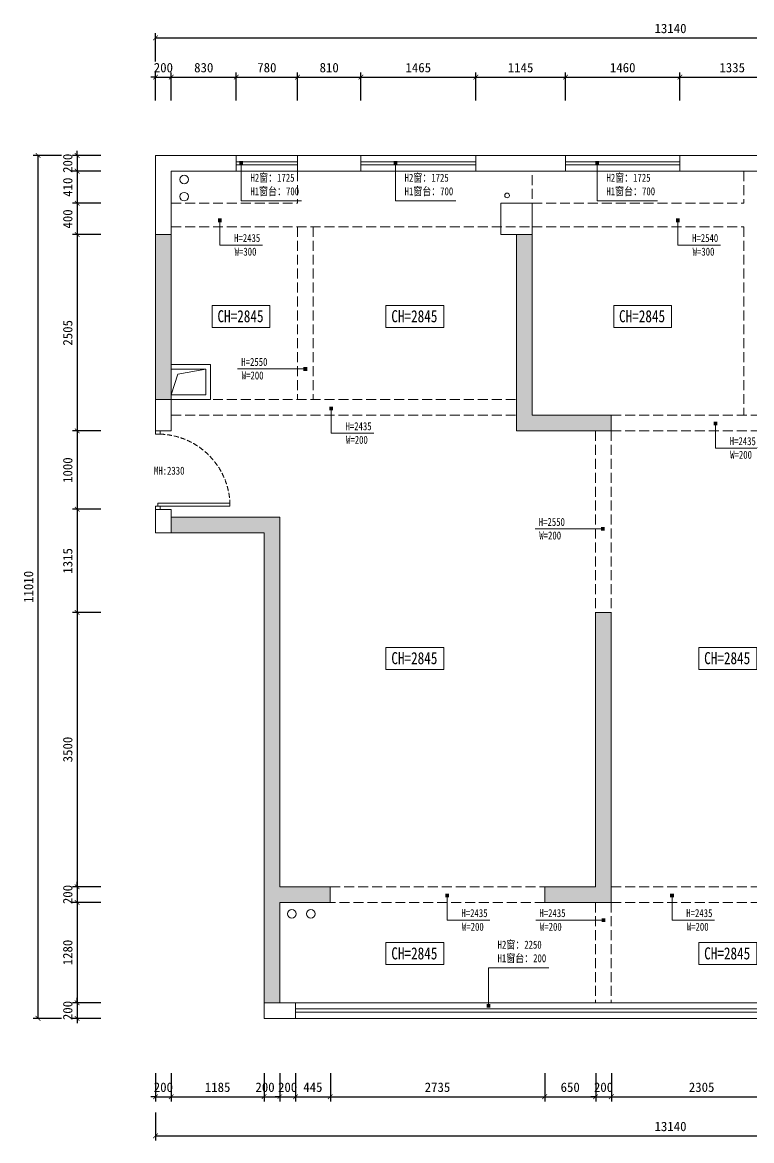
# Model space of a CAD drawing. Header units: millimetres. Extents: x -62697 to -46298, y 108369 to 122637.
# Drawn here: x -62697 to -53393, y 108369 to 122637 of the extents above; entities that cross this region are included whole.
import ezdxf

# ---------------------------------------------------------------- set-up
doc = ezdxf.new("R2010")
doc.units = ezdxf.units.MM
doc.linetypes.add('DASH', pattern=[8.89, 6.35, -2.54])
doc.linetypes.add('DASHED', pattern=[19.05, 12.7, -6.35])
doc.layers.get('Defpoints').update_dxf_attribs({"color": 250, "lineweight": 0})
for name, color, linetype, lineweight in [('BS-常规填充', 250, 'Continuous', 0), ('BS-柱', 5, 'Continuous', 0), ('BS-梁', 4, 'DASHED', 0), ('BS-窗', 3, 'Continuous', 0), ('DS-备用', 7, 'Continuous', 0), ('FF-门', 60, 'Continuous', 0), ('SH-文字', 50, 'Continuous', 0)]:
    doc.layers.add(name, color=color, linetype=linetype, lineweight=lineweight)
doc.layers.add('SH-尺寸', color=44, linetype='Continuous')
doc.styles.add('dop-S', font='SimSun.ttf')
doc.styles.add('仿宋', font='SimSun.ttf', dxfattribs={"width": 0.8})
doc.styles.add('宋体', font='SimSun.ttf', dxfattribs={"width": 0.8})
doc.dimstyles.new('60', dxfattribs={"dimscale": 60, "dimtxt": 2.5, "dimasz": 2, "dimexe": 1.25, "dimexo": 0.625, "dimtad": 1, "dimdec": 0, "dimdsep": 46, "dimtxsty": '宋体', "dimblk": 'ARCHTICK', "dimcen": 2.5, "dimclrd": 4, "dimclre": 4, "dimclrt": 2, "dimadec": 0, "dimazin": 0, "dimtfac": 1, "dimtdec": 0, "dimtix": 1, "dimtmove": 1, "dimatfit": 3, "dimfxl": 1, "dimarcsym": 0})
doc.dimstyles.new('dop.1：60', dxfattribs={"dimscale": 60, "dimtxt": 2, "dimasz": 1, "dimexe": 1, "dimexo": 1, "dimgap": 1, "dimtad": 1, "dimdec": 0, "dimrnd": 5, "dimdsep": 46, "dimtxsty": 'dop-S', "dimblk": 'ARCHTICK', "dimblk1": 'ARCHTICK', "dimblk2": 'ARCHTICK', "dimcen": 1, "dimclrd": 44, "dimclre": 44, "dimclrt": 50, "dimadec": 0, "dimazin": 0, "dimtfac": 1, "dimtdec": 0, "dimtix": 1, "dimtmove": 2, "dimatfit": 3, "dimldrblk": 'DOT', "dimfxl": 5, "dimfxlon": 1, "dimarcsym": 0})

# ---------------------------------------------------------------- blocks, each defined once
blk = doc.blocks.new('_ArchTick')
at = {"color": 44, "linetype": 'ByBlock', "const_width": 0.15}
blk.add_lwpolyline([(-0.5, -0.5), (0.5, 0.5)], dxfattribs=at)
blk = doc.blocks.new('*D5')
at = {"layer": 'Defpoints', "color": 0, "transparency": 16777216}
for p in [(-60798, 121939), (-60998, 121579), (-60798, 121579)]:
    blk.add_point(p, dxfattribs=at)
at = {"layer": 'SH-尺寸', "color": 44, "lineweight": -2, "transparency": 16777216}
for p, q in [((-60998, 121639), (-60998, 121999)), ((-60798, 121639), (-60798, 121999)), ((-60998, 121939), (-61058, 121939)), ((-60998, 121939), (-60798, 121939)), ((-60798, 121939), (-60738, 121939))]:
    blk.add_line(p, q, dxfattribs=at)
at = {"layer": 'SH-尺寸', "color": 44, "lineweight": -2, "transparency": 16777216, "xscale": 60, "yscale": 60, "zscale": 60}
blk.add_blockref('_ArchTick', (-60998, 121939), dxfattribs=at)
at = {"layer": 'SH-尺寸', "color": 44, "lineweight": -2, "transparency": 16777216, "xscale": 60, "yscale": 60, "zscale": 60, "rotation": 180}
blk.add_blockref('_ArchTick', (-60798, 121939), dxfattribs=at)
at = {"layer": 'SH-尺寸', "color": 50, "transparency": 16777216, "insert": (-60898, 122059), "char_height": 120, "attachment_point": 5, "style": 'dop-S'}
blk.add_mtext('200', dxfattribs=at)
blk = doc.blocks.new('_Dot')
at = {"color": 2, "linetype": 'ByBlock', "lineweight": -2}
blk.add_line((-0.5, 0), (-1, 0), dxfattribs=at)
at = {"color": 2, "linetype": 'ByBlock', "const_width": 0.5}
blk.add_lwpolyline([(-0.25, 0, 1), (0.25, 0, 1)], format="xyb", close=True, dxfattribs=at)
blk = doc.blocks.new('*D6')
at = {"layer": 'Defpoints', "color": 0, "transparency": 16777216}
for p in [(-59968, 121939), (-60798, 121579), (-59968, 121579)]:
    blk.add_point(p, dxfattribs=at)
at = {"layer": 'SH-尺寸', "color": 44, "lineweight": -2, "transparency": 16777216}
for p, q in [((-60798, 121639), (-60798, 121999)), ((-59968, 121639), (-59968, 121999)), ((-60798, 121939), (-59968, 121939))]:
    blk.add_line(p, q, dxfattribs=at)
at = {"layer": 'SH-尺寸', "color": 44, "lineweight": -2, "transparency": 16777216, "xscale": 60, "yscale": 60, "zscale": 60, "rotation": 180}
blk.add_blockref('_ArchTick', (-60798, 121939), dxfattribs=at)
at = {"layer": 'SH-尺寸', "color": 44, "lineweight": -2, "transparency": 16777216, "xscale": 60, "yscale": 60, "zscale": 60}
blk.add_blockref('_ArchTick', (-59968, 121939), dxfattribs=at)
at = {"layer": 'SH-尺寸', "color": 50, "transparency": 16777216, "insert": (-60383, 122059), "char_height": 120, "attachment_point": 5, "style": 'dop-S'}
blk.add_mtext('830', dxfattribs=at)
blk = doc.blocks.new('*D7')
at = {"layer": 'Defpoints', "color": 0, "transparency": 16777216}
for p in [(-59188, 121939), (-59968, 121579), (-59188, 121579)]:
    blk.add_point(p, dxfattribs=at)
at = {"layer": 'SH-尺寸', "color": 44, "lineweight": -2, "transparency": 16777216}
for p, q in [((-59968, 121639), (-59968, 121999)), ((-59188, 121639), (-59188, 121999)), ((-59968, 121939), (-59188, 121939))]:
    blk.add_line(p, q, dxfattribs=at)
at = {"layer": 'SH-尺寸', "color": 44, "lineweight": -2, "transparency": 16777216, "xscale": 60, "yscale": 60, "zscale": 60, "rotation": 180}
blk.add_blockref('_ArchTick', (-59968, 121939), dxfattribs=at)
at = {"layer": 'SH-尺寸', "color": 44, "lineweight": -2, "transparency": 16777216, "xscale": 60, "yscale": 60, "zscale": 60}
blk.add_blockref('_ArchTick', (-59188, 121939), dxfattribs=at)
at = {"layer": 'SH-尺寸', "color": 50, "transparency": 16777216, "insert": (-59578, 122059), "char_height": 120, "attachment_point": 5, "style": 'dop-S'}
blk.add_mtext('780', dxfattribs=at)
blk = doc.blocks.new('*D8')
at = {"layer": 'Defpoints', "color": 0, "transparency": 16777216}
for p in [(-58378, 121939), (-59188, 121579), (-58378, 121579)]:
    blk.add_point(p, dxfattribs=at)
at = {"layer": 'SH-尺寸', "color": 44, "lineweight": -2, "transparency": 16777216}
for p, q in [((-59188, 121639), (-59188, 121999)), ((-58378, 121639), (-58378, 121999)), ((-59188, 121939), (-58378, 121939))]:
    blk.add_line(p, q, dxfattribs=at)
at = {"layer": 'SH-尺寸', "color": 44, "lineweight": -2, "transparency": 16777216, "xscale": 60, "yscale": 60, "zscale": 60, "rotation": 180}
blk.add_blockref('_ArchTick', (-59188, 121939), dxfattribs=at)
at = {"layer": 'SH-尺寸', "color": 44, "lineweight": -2, "transparency": 16777216, "xscale": 60, "yscale": 60, "zscale": 60}
blk.add_blockref('_ArchTick', (-58378, 121939), dxfattribs=at)
at = {"layer": 'SH-尺寸', "color": 50, "transparency": 16777216, "insert": (-58783, 122059), "char_height": 120, "attachment_point": 5, "style": 'dop-S'}
blk.add_mtext('810', dxfattribs=at)
blk = doc.blocks.new('*D9')
at = {"layer": 'Defpoints', "color": 0, "transparency": 16777216}
for p in [(-56913, 121939), (-58378, 121579), (-56913, 121579)]:
    blk.add_point(p, dxfattribs=at)
at = {"layer": 'SH-尺寸', "color": 44, "lineweight": -2, "transparency": 16777216}
for p, q in [((-58378, 121639), (-58378, 121999)), ((-56913, 121639), (-56913, 121999)), ((-58378, 121939), (-56913, 121939))]:
    blk.add_line(p, q, dxfattribs=at)
at = {"layer": 'SH-尺寸', "color": 44, "lineweight": -2, "transparency": 16777216, "xscale": 60, "yscale": 60, "zscale": 60, "rotation": 180}
blk.add_blockref('_ArchTick', (-58378, 121939), dxfattribs=at)
at = {"layer": 'SH-尺寸', "color": 44, "lineweight": -2, "transparency": 16777216, "xscale": 60, "yscale": 60, "zscale": 60}
blk.add_blockref('_ArchTick', (-56913, 121939), dxfattribs=at)
at = {"layer": 'SH-尺寸', "color": 50, "transparency": 16777216, "insert": (-57646, 122059), "char_height": 120, "attachment_point": 5, "style": 'dop-S'}
blk.add_mtext('1465', dxfattribs=at)
blk = doc.blocks.new('*D10')
at = {"layer": 'Defpoints', "color": 0, "transparency": 16777216}
for p in [(-55768, 121939), (-56913, 121579), (-55768, 121579)]:
    blk.add_point(p, dxfattribs=at)
at = {"layer": 'SH-尺寸', "color": 44, "lineweight": -2, "transparency": 16777216}
for p, q in [((-56913, 121639), (-56913, 121999)), ((-55768, 121639), (-55768, 121999)), ((-56913, 121939), (-55768, 121939))]:
    blk.add_line(p, q, dxfattribs=at)
at = {"layer": 'SH-尺寸', "color": 44, "lineweight": -2, "transparency": 16777216, "xscale": 60, "yscale": 60, "zscale": 60, "rotation": 180}
blk.add_blockref('_ArchTick', (-56913, 121939), dxfattribs=at)
at = {"layer": 'SH-尺寸', "color": 44, "lineweight": -2, "transparency": 16777216, "xscale": 60, "yscale": 60, "zscale": 60}
blk.add_blockref('_ArchTick', (-55768, 121939), dxfattribs=at)
at = {"layer": 'SH-尺寸', "color": 50, "transparency": 16777216, "insert": (-56341, 122059), "char_height": 120, "attachment_point": 5, "style": 'dop-S'}
blk.add_mtext('1145', dxfattribs=at)
blk = doc.blocks.new('*D11')
at = {"layer": 'Defpoints', "color": 0, "transparency": 16777216}
for p in [(-54308, 121939), (-55768, 121579), (-54308, 121579)]:
    blk.add_point(p, dxfattribs=at)
at = {"layer": 'SH-尺寸', "color": 44, "lineweight": -2, "transparency": 16777216}
for p, q in [((-55768, 121639), (-55768, 121999)), ((-54308, 121639), (-54308, 121999)), ((-55768, 121939), (-54308, 121939))]:
    blk.add_line(p, q, dxfattribs=at)
at = {"layer": 'SH-尺寸', "color": 44, "lineweight": -2, "transparency": 16777216, "xscale": 60, "yscale": 60, "zscale": 60, "rotation": 180}
blk.add_blockref('_ArchTick', (-55768, 121939), dxfattribs=at)
at = {"layer": 'SH-尺寸', "color": 44, "lineweight": -2, "transparency": 16777216, "xscale": 60, "yscale": 60, "zscale": 60}
blk.add_blockref('_ArchTick', (-54308, 121939), dxfattribs=at)
at = {"layer": 'SH-尺寸', "color": 50, "transparency": 16777216, "insert": (-55038, 122059), "char_height": 120, "attachment_point": 5, "style": 'dop-S'}
blk.add_mtext('1460', dxfattribs=at)
blk = doc.blocks.new('*D12')
at = {"layer": 'Defpoints', "color": 0, "transparency": 16777216}
for p in [(-52973, 121939), (-54308, 121579), (-52973, 121579)]:
    blk.add_point(p, dxfattribs=at)
at = {"layer": 'SH-尺寸', "color": 44, "lineweight": -2, "transparency": 16777216}
for p, q in [((-54308, 121639), (-54308, 121999)), ((-52973, 121639), (-52973, 121999)), ((-54308, 121939), (-52973, 121939))]:
    blk.add_line(p, q, dxfattribs=at)
at = {"layer": 'SH-尺寸', "color": 44, "lineweight": -2, "transparency": 16777216, "xscale": 60, "yscale": 60, "zscale": 60, "rotation": 180}
blk.add_blockref('_ArchTick', (-54308, 121939), dxfattribs=at)
at = {"layer": 'SH-尺寸', "color": 44, "lineweight": -2, "transparency": 16777216, "xscale": 60, "yscale": 60, "zscale": 60}
blk.add_blockref('_ArchTick', (-52973, 121939), dxfattribs=at)
at = {"layer": 'SH-尺寸', "color": 50, "transparency": 16777216, "insert": (-53641, 122059), "char_height": 120, "attachment_point": 5, "style": 'dop-S'}
blk.add_mtext('1335', dxfattribs=at)
blk = doc.blocks.new('*D20')
at = {"layer": 'Defpoints', "color": 0, "transparency": 16777216}
for p in [(-60998, 109289), (-60798, 109289), (-60798, 108929)]:
    blk.add_point(p, dxfattribs=at)
at = {"layer": 'SH-尺寸', "color": 44, "lineweight": -2, "transparency": 16777216}
for p, q in [((-60998, 109229), (-60998, 108869)), ((-60798, 109229), (-60798, 108869)), ((-60998, 108929), (-61058, 108929)), ((-60998, 108929), (-60798, 108929)), ((-60798, 108929), (-60738, 108929))]:
    blk.add_line(p, q, dxfattribs=at)
at = {"layer": 'SH-尺寸', "color": 44, "lineweight": -2, "transparency": 16777216, "xscale": 60, "yscale": 60, "zscale": 60}
blk.add_blockref('_ArchTick', (-60998, 108929), dxfattribs=at)
at = {"layer": 'SH-尺寸', "color": 44, "lineweight": -2, "transparency": 16777216, "xscale": 60, "yscale": 60, "zscale": 60, "rotation": 180}
blk.add_blockref('_ArchTick', (-60798, 108929), dxfattribs=at)
at = {"layer": 'SH-尺寸', "color": 50, "transparency": 16777216, "insert": (-60898, 109049), "char_height": 120, "attachment_point": 5, "style": 'dop-S'}
blk.add_mtext('200', dxfattribs=at)
blk = doc.blocks.new('*D21')
at = {"layer": 'Defpoints', "color": 0, "transparency": 16777216}
for p in [(-60798, 109289), (-59613, 109289), (-59613, 108929)]:
    blk.add_point(p, dxfattribs=at)
at = {"layer": 'SH-尺寸', "color": 44, "lineweight": -2, "transparency": 16777216}
for p, q in [((-60798, 109229), (-60798, 108869)), ((-59613, 109229), (-59613, 108869)), ((-60798, 108929), (-59613, 108929))]:
    blk.add_line(p, q, dxfattribs=at)
at = {"layer": 'SH-尺寸', "color": 44, "lineweight": -2, "transparency": 16777216, "xscale": 60, "yscale": 60, "zscale": 60, "rotation": 180}
blk.add_blockref('_ArchTick', (-60798, 108929), dxfattribs=at)
at = {"layer": 'SH-尺寸', "color": 44, "lineweight": -2, "transparency": 16777216, "xscale": 60, "yscale": 60, "zscale": 60}
blk.add_blockref('_ArchTick', (-59613, 108929), dxfattribs=at)
at = {"layer": 'SH-尺寸', "color": 50, "transparency": 16777216, "insert": (-60206, 109049), "char_height": 120, "attachment_point": 5, "style": 'dop-S'}
blk.add_mtext('1185', dxfattribs=at)
blk = doc.blocks.new('*D22')
at = {"layer": 'Defpoints', "color": 0, "transparency": 16777216}
for p in [(-59613, 109289), (-59413, 109289), (-59413, 108929)]:
    blk.add_point(p, dxfattribs=at)
at = {"layer": 'SH-尺寸', "color": 44, "lineweight": -2, "transparency": 16777216}
for p, q in [((-59613, 109229), (-59613, 108869)), ((-59413, 109229), (-59413, 108869)), ((-59613, 108929), (-59413, 108929))]:
    blk.add_line(p, q, dxfattribs=at)
at = {"layer": 'SH-尺寸', "color": 44, "lineweight": -2, "transparency": 16777216, "xscale": 60, "yscale": 60, "zscale": 60, "rotation": 180}
blk.add_blockref('_ArchTick', (-59613, 108929), dxfattribs=at)
at = {"layer": 'SH-尺寸', "color": 44, "lineweight": -2, "transparency": 16777216, "xscale": 60, "yscale": 60, "zscale": 60}
blk.add_blockref('_ArchTick', (-59413, 108929), dxfattribs=at)
at = {"layer": 'SH-尺寸', "color": 50, "transparency": 16777216, "insert": (-59601, 109049), "char_height": 120, "attachment_point": 5, "style": 'dop-S'}
blk.add_mtext('200', dxfattribs=at)
blk = doc.blocks.new('*D23')
at = {"layer": 'Defpoints', "color": 0, "transparency": 16777216}
for p in [(-59413, 109289), (-59213, 109289), (-59213, 108929)]:
    blk.add_point(p, dxfattribs=at)
at = {"layer": 'SH-尺寸', "color": 44, "lineweight": -2, "transparency": 16777216}
for p, q in [((-59413, 109229), (-59413, 108869)), ((-59213, 109229), (-59213, 108869)), ((-59413, 108929), (-59473, 108929)), ((-59413, 108929), (-59213, 108929)), ((-59213, 108929), (-59153, 108929))]:
    blk.add_line(p, q, dxfattribs=at)
at = {"layer": 'SH-尺寸', "color": 44, "lineweight": -2, "transparency": 16777216, "xscale": 60, "yscale": 60, "zscale": 60}
blk.add_blockref('_ArchTick', (-59413, 108929), dxfattribs=at)
at = {"layer": 'SH-尺寸', "color": 44, "lineweight": -2, "transparency": 16777216, "xscale": 60, "yscale": 60, "zscale": 60, "rotation": 180}
blk.add_blockref('_ArchTick', (-59213, 108929), dxfattribs=at)
at = {"layer": 'SH-尺寸', "color": 50, "transparency": 16777216, "insert": (-59313, 109049), "char_height": 120, "attachment_point": 5, "style": 'dop-S'}
blk.add_mtext('200', dxfattribs=at)
blk = doc.blocks.new('*D24')
at = {"layer": 'Defpoints', "color": 0, "transparency": 16777216}
for p in [(-59213, 109289), (-58768, 109289), (-58768, 108929)]:
    blk.add_point(p, dxfattribs=at)
at = {"layer": 'SH-尺寸', "color": 44, "lineweight": -2, "transparency": 16777216}
for p, q in [((-59213, 109229), (-59213, 108869)), ((-58768, 109229), (-58768, 108869)), ((-59213, 108929), (-58768, 108929))]:
    blk.add_line(p, q, dxfattribs=at)
at = {"layer": 'SH-尺寸', "color": 44, "lineweight": -2, "transparency": 16777216, "xscale": 60, "yscale": 60, "zscale": 60, "rotation": 180}
blk.add_blockref('_ArchTick', (-59213, 108929), dxfattribs=at)
at = {"layer": 'SH-尺寸', "color": 44, "lineweight": -2, "transparency": 16777216, "xscale": 60, "yscale": 60, "zscale": 60}
blk.add_blockref('_ArchTick', (-58768, 108929), dxfattribs=at)
at = {"layer": 'SH-尺寸', "color": 50, "transparency": 16777216, "insert": (-58991, 109049), "char_height": 120, "attachment_point": 5, "style": 'dop-S'}
blk.add_mtext('445', dxfattribs=at)
blk = doc.blocks.new('*D25')
at = {"layer": 'Defpoints', "color": 0, "transparency": 16777216}
for p in [(-58768, 109289), (-56033, 109289), (-56033, 108929)]:
    blk.add_point(p, dxfattribs=at)
at = {"layer": 'SH-尺寸', "color": 44, "lineweight": -2, "transparency": 16777216}
for p, q in [((-58768, 109229), (-58768, 108869)), ((-56033, 109229), (-56033, 108869)), ((-58768, 108929), (-56033, 108929))]:
    blk.add_line(p, q, dxfattribs=at)
at = {"layer": 'SH-尺寸', "color": 44, "lineweight": -2, "transparency": 16777216, "xscale": 60, "yscale": 60, "zscale": 60, "rotation": 180}
blk.add_blockref('_ArchTick', (-58768, 108929), dxfattribs=at)
at = {"layer": 'SH-尺寸', "color": 44, "lineweight": -2, "transparency": 16777216, "xscale": 60, "yscale": 60, "zscale": 60}
blk.add_blockref('_ArchTick', (-56033, 108929), dxfattribs=at)
at = {"layer": 'SH-尺寸', "color": 50, "transparency": 16777216, "insert": (-57401, 109049), "char_height": 120, "attachment_point": 5, "style": 'dop-S'}
blk.add_mtext('2735', dxfattribs=at)
blk = doc.blocks.new('*D26')
at = {"layer": 'Defpoints', "color": 0, "transparency": 16777216}
for p in [(-56033, 109289), (-55383, 109289), (-55383, 108929)]:
    blk.add_point(p, dxfattribs=at)
at = {"layer": 'SH-尺寸', "color": 44, "lineweight": -2, "transparency": 16777216}
for p, q in [((-56033, 109229), (-56033, 108869)), ((-55383, 109229), (-55383, 108869)), ((-56033, 108929), (-55383, 108929))]:
    blk.add_line(p, q, dxfattribs=at)
at = {"layer": 'SH-尺寸', "color": 44, "lineweight": -2, "transparency": 16777216, "xscale": 60, "yscale": 60, "zscale": 60, "rotation": 180}
blk.add_blockref('_ArchTick', (-56033, 108929), dxfattribs=at)
at = {"layer": 'SH-尺寸', "color": 44, "lineweight": -2, "transparency": 16777216, "xscale": 60, "yscale": 60, "zscale": 60}
blk.add_blockref('_ArchTick', (-55383, 108929), dxfattribs=at)
at = {"layer": 'SH-尺寸', "color": 50, "transparency": 16777216, "insert": (-55708, 109049), "char_height": 120, "attachment_point": 5, "style": 'dop-S'}
blk.add_mtext('650', dxfattribs=at)
blk = doc.blocks.new('*D27')
at = {"layer": 'Defpoints', "color": 0, "transparency": 16777216}
for p in [(-55383, 109289), (-55183, 109289), (-55183, 108929)]:
    blk.add_point(p, dxfattribs=at)
at = {"layer": 'SH-尺寸', "color": 44, "lineweight": -2, "transparency": 16777216}
for p, q in [((-55383, 109229), (-55383, 108869)), ((-55183, 109229), (-55183, 108869)), ((-55383, 108929), (-55443, 108929)), ((-55383, 108929), (-55183, 108929)), ((-55183, 108929), (-55123, 108929))]:
    blk.add_line(p, q, dxfattribs=at)
at = {"layer": 'SH-尺寸', "color": 44, "lineweight": -2, "transparency": 16777216, "xscale": 60, "yscale": 60, "zscale": 60}
blk.add_blockref('_ArchTick', (-55383, 108929), dxfattribs=at)
at = {"layer": 'SH-尺寸', "color": 44, "lineweight": -2, "transparency": 16777216, "xscale": 60, "yscale": 60, "zscale": 60, "rotation": 180}
blk.add_blockref('_ArchTick', (-55183, 108929), dxfattribs=at)
at = {"layer": 'SH-尺寸', "color": 50, "transparency": 16777216, "insert": (-55283, 109049), "char_height": 120, "attachment_point": 5, "style": 'dop-S'}
blk.add_mtext('200', dxfattribs=at)
blk = doc.blocks.new('*D28')
at = {"layer": 'Defpoints', "color": 0, "transparency": 16777216}
for p in [(-55183, 109289), (-52878, 109289), (-52878, 108929)]:
    blk.add_point(p, dxfattribs=at)
at = {"layer": 'SH-尺寸', "color": 44, "lineweight": -2, "transparency": 16777216}
for p, q in [((-55183, 109229), (-55183, 108869)), ((-52878, 109229), (-52878, 108869)), ((-55183, 108929), (-52878, 108929))]:
    blk.add_line(p, q, dxfattribs=at)
at = {"layer": 'SH-尺寸', "color": 44, "lineweight": -2, "transparency": 16777216, "xscale": 60, "yscale": 60, "zscale": 60, "rotation": 180}
blk.add_blockref('_ArchTick', (-55183, 108929), dxfattribs=at)
at = {"layer": 'SH-尺寸', "color": 44, "lineweight": -2, "transparency": 16777216, "xscale": 60, "yscale": 60, "zscale": 60}
blk.add_blockref('_ArchTick', (-52878, 108929), dxfattribs=at)
at = {"layer": 'SH-尺寸', "color": 50, "transparency": 16777216, "insert": (-54031, 109049), "char_height": 120, "attachment_point": 5, "style": 'dop-S'}
blk.add_mtext('2305', dxfattribs=at)
blk = doc.blocks.new('*D35')
at = {"layer": 'Defpoints', "color": 0, "transparency": 16777216}
for p in [(-61638, 120939), (-61998, 120739), (-61638, 120739)]:
    blk.add_point(p, dxfattribs=at)
at = {"layer": 'SH-尺寸', "color": 44, "lineweight": -2, "transparency": 16777216}
for p, q in [((-61698, 120939), (-62058, 120939)), ((-61998, 120939), (-61998, 120999)), ((-61998, 120939), (-61998, 120739)), ((-61698, 120739), (-62058, 120739)), ((-61998, 120739), (-61998, 120679))]:
    blk.add_line(p, q, dxfattribs=at)
at = {"layer": 'SH-尺寸', "color": 44, "lineweight": -2, "transparency": 16777216, "xscale": 60, "yscale": 60, "zscale": 60}
for p, rotation in [((-61998, 120939), 270), ((-61998, 120739), 90)]:
    blk.add_blockref('_ArchTick', p, dxfattribs=dict(at, rotation=rotation))
at = {"layer": 'SH-尺寸', "color": 50, "transparency": 16777216, "insert": (-62118, 120839), "char_height": 120, "attachment_point": 5, "rotation": 90, "style": 'dop-S'}
blk.add_mtext('200', dxfattribs=at)
blk = doc.blocks.new('*D36')
at = {"layer": 'Defpoints', "color": 0, "transparency": 16777216}
for p in [(-61638, 120739), (-61998, 120329), (-61638, 120329)]:
    blk.add_point(p, dxfattribs=at)
at = {"layer": 'SH-尺寸', "color": 44, "lineweight": -2, "transparency": 16777216}
for p, q in [((-61698, 120739), (-62058, 120739)), ((-61998, 120739), (-61998, 120329)), ((-61698, 120329), (-62058, 120329))]:
    blk.add_line(p, q, dxfattribs=at)
at = {"layer": 'SH-尺寸', "color": 44, "lineweight": -2, "transparency": 16777216, "xscale": 60, "yscale": 60, "zscale": 60}
for p, rotation in [((-61998, 120739), 90), ((-61998, 120329), 270)]:
    blk.add_blockref('_ArchTick', p, dxfattribs=dict(at, rotation=rotation))
at = {"layer": 'SH-尺寸', "color": 50, "transparency": 16777216, "insert": (-62118, 120534), "char_height": 120, "attachment_point": 5, "rotation": 90, "style": 'dop-S'}
blk.add_mtext('410', dxfattribs=at)
blk = doc.blocks.new('*D37')
at = {"layer": 'Defpoints', "color": 0, "transparency": 16777216}
for p in [(-61638, 120329), (-61998, 119929), (-61638, 119929)]:
    blk.add_point(p, dxfattribs=at)
at = {"layer": 'SH-尺寸', "color": 44, "lineweight": -2, "transparency": 16777216}
for p, q in [((-61698, 120329), (-62058, 120329)), ((-61998, 120329), (-61998, 119929)), ((-61698, 119929), (-62058, 119929))]:
    blk.add_line(p, q, dxfattribs=at)
at = {"layer": 'SH-尺寸', "color": 44, "lineweight": -2, "transparency": 16777216, "xscale": 60, "yscale": 60, "zscale": 60}
for p, rotation in [((-61998, 120329), 90), ((-61998, 119929), 270)]:
    blk.add_blockref('_ArchTick', p, dxfattribs=dict(at, rotation=rotation))
at = {"layer": 'SH-尺寸', "color": 50, "transparency": 16777216, "insert": (-62118, 120129), "char_height": 120, "attachment_point": 5, "rotation": 90, "style": 'dop-S'}
blk.add_mtext('400', dxfattribs=at)
blk = doc.blocks.new('*D38')
at = {"layer": 'Defpoints', "color": 0, "transparency": 16777216}
for p in [(-61638, 119929), (-61998, 117424), (-61638, 117424)]:
    blk.add_point(p, dxfattribs=at)
at = {"layer": 'SH-尺寸', "color": 44, "lineweight": -2, "transparency": 16777216}
for p, q in [((-61698, 119929), (-62058, 119929)), ((-61998, 119929), (-61998, 117424)), ((-61698, 117424), (-62058, 117424))]:
    blk.add_line(p, q, dxfattribs=at)
at = {"layer": 'SH-尺寸', "color": 44, "lineweight": -2, "transparency": 16777216, "xscale": 60, "yscale": 60, "zscale": 60}
for p, rotation in [((-61998, 119929), 90), ((-61998, 117424), 270)]:
    blk.add_blockref('_ArchTick', p, dxfattribs=dict(at, rotation=rotation))
at = {"layer": 'SH-尺寸', "color": 50, "transparency": 16777216, "insert": (-62118, 118676), "char_height": 120, "attachment_point": 5, "rotation": 90, "style": 'dop-S'}
blk.add_mtext('2505', dxfattribs=at)
blk = doc.blocks.new('*D39')
at = {"layer": 'Defpoints', "color": 0, "transparency": 16777216}
for p in [(-61638, 117424), (-61998, 116424), (-61638, 116424)]:
    blk.add_point(p, dxfattribs=at)
at = {"layer": 'SH-尺寸', "color": 44, "lineweight": -2, "transparency": 16777216}
for p, q in [((-61698, 117424), (-62058, 117424)), ((-61998, 117424), (-61998, 116424)), ((-61698, 116424), (-62058, 116424))]:
    blk.add_line(p, q, dxfattribs=at)
at = {"layer": 'SH-尺寸', "color": 44, "lineweight": -2, "transparency": 16777216, "xscale": 60, "yscale": 60, "zscale": 60}
for p, rotation in [((-61998, 117424), 90), ((-61998, 116424), 270)]:
    blk.add_blockref('_ArchTick', p, dxfattribs=dict(at, rotation=rotation))
at = {"layer": 'SH-尺寸', "color": 50, "transparency": 16777216, "insert": (-62118, 116924), "char_height": 120, "attachment_point": 5, "rotation": 90, "style": 'dop-S'}
blk.add_mtext('1000', dxfattribs=at)
blk = doc.blocks.new('*D40')
at = {"layer": 'Defpoints', "color": 0, "transparency": 16777216}
for p in [(-61638, 116424), (-61998, 115109), (-61638, 115109)]:
    blk.add_point(p, dxfattribs=at)
at = {"layer": 'SH-尺寸', "color": 44, "lineweight": -2, "transparency": 16777216}
for p, q in [((-61698, 116424), (-62058, 116424)), ((-61998, 116424), (-61998, 115109)), ((-61698, 115109), (-62058, 115109))]:
    blk.add_line(p, q, dxfattribs=at)
at = {"layer": 'SH-尺寸', "color": 44, "lineweight": -2, "transparency": 16777216, "xscale": 60, "yscale": 60, "zscale": 60}
for p, rotation in [((-61998, 116424), 90), ((-61998, 115109), 270)]:
    blk.add_blockref('_ArchTick', p, dxfattribs=dict(at, rotation=rotation))
at = {"layer": 'SH-尺寸', "color": 50, "transparency": 16777216, "insert": (-62118, 115766), "char_height": 120, "attachment_point": 5, "rotation": 90, "style": 'dop-S'}
blk.add_mtext('1315', dxfattribs=at)
blk = doc.blocks.new('*D41')
at = {"layer": 'Defpoints', "color": 0, "transparency": 16777216}
for p in [(-61638, 115109), (-61998, 111609), (-61638, 111609)]:
    blk.add_point(p, dxfattribs=at)
at = {"layer": 'SH-尺寸', "color": 44, "lineweight": -2, "transparency": 16777216}
for p, q in [((-61698, 115109), (-62058, 115109)), ((-61998, 115109), (-61998, 111609)), ((-61698, 111609), (-62058, 111609))]:
    blk.add_line(p, q, dxfattribs=at)
at = {"layer": 'SH-尺寸', "color": 44, "lineweight": -2, "transparency": 16777216, "xscale": 60, "yscale": 60, "zscale": 60}
for p, rotation in [((-61998, 115109), 90), ((-61998, 111609), 270)]:
    blk.add_blockref('_ArchTick', p, dxfattribs=dict(at, rotation=rotation))
at = {"layer": 'SH-尺寸', "color": 50, "transparency": 16777216, "insert": (-62118, 113359), "char_height": 120, "attachment_point": 5, "rotation": 90, "style": 'dop-S'}
blk.add_mtext('3500', dxfattribs=at)
blk = doc.blocks.new('*D42')
at = {"layer": 'Defpoints', "color": 0, "transparency": 16777216}
for p in [(-61638, 111609), (-61998, 111409), (-61638, 111409)]:
    blk.add_point(p, dxfattribs=at)
at = {"layer": 'SH-尺寸', "color": 44, "lineweight": -2, "transparency": 16777216}
for p, q in [((-61698, 111609), (-62058, 111609)), ((-61998, 111609), (-61998, 111669)), ((-61998, 111609), (-61998, 111409)), ((-61698, 111409), (-62058, 111409)), ((-61998, 111409), (-61998, 111349))]:
    blk.add_line(p, q, dxfattribs=at)
at = {"layer": 'SH-尺寸', "color": 44, "lineweight": -2, "transparency": 16777216, "xscale": 60, "yscale": 60, "zscale": 60}
for p, rotation in [((-61998, 111609), 270), ((-61998, 111409), 90)]:
    blk.add_blockref('_ArchTick', p, dxfattribs=dict(at, rotation=rotation))
at = {"layer": 'SH-尺寸', "color": 50, "transparency": 16777216, "insert": (-62118, 111509), "char_height": 120, "attachment_point": 5, "rotation": 90, "style": 'dop-S'}
blk.add_mtext('200', dxfattribs=at)
blk = doc.blocks.new('*D43')
at = {"layer": 'Defpoints', "color": 0, "transparency": 16777216}
for p in [(-61638, 111409), (-61998, 110129), (-61638, 110129)]:
    blk.add_point(p, dxfattribs=at)
at = {"layer": 'SH-尺寸', "color": 44, "lineweight": -2, "transparency": 16777216}
for p, q in [((-61698, 111409), (-62058, 111409)), ((-61998, 111409), (-61998, 110129)), ((-61698, 110129), (-62058, 110129))]:
    blk.add_line(p, q, dxfattribs=at)
at = {"layer": 'SH-尺寸', "color": 44, "lineweight": -2, "transparency": 16777216, "xscale": 60, "yscale": 60, "zscale": 60}
for p, rotation in [((-61998, 111409), 90), ((-61998, 110129), 270)]:
    blk.add_blockref('_ArchTick', p, dxfattribs=dict(at, rotation=rotation))
at = {"layer": 'SH-尺寸', "color": 50, "transparency": 16777216, "insert": (-62118, 110769), "char_height": 120, "attachment_point": 5, "rotation": 90, "style": 'dop-S'}
blk.add_mtext('1280', dxfattribs=at)
blk = doc.blocks.new('*D44')
at = {"layer": 'Defpoints', "color": 0, "transparency": 16777216}
for p in [(-61638, 110129), (-61998, 109929), (-61638, 109929)]:
    blk.add_point(p, dxfattribs=at)
at = {"layer": 'SH-尺寸', "color": 44, "lineweight": -2, "transparency": 16777216}
for p, q in [((-61998, 110129), (-61998, 110189)), ((-61698, 110129), (-62058, 110129)), ((-61998, 110129), (-61998, 109929)), ((-61698, 109929), (-62058, 109929)), ((-61998, 109929), (-61998, 109869))]:
    blk.add_line(p, q, dxfattribs=at)
at = {"layer": 'SH-尺寸', "color": 44, "lineweight": -2, "transparency": 16777216, "xscale": 60, "yscale": 60, "zscale": 60}
for p, rotation in [((-61998, 110129), 270), ((-61998, 109929), 90)]:
    blk.add_blockref('_ArchTick', p, dxfattribs=dict(at, rotation=rotation))
at = {"layer": 'SH-尺寸', "color": 50, "transparency": 16777216, "insert": (-62118, 110029), "char_height": 120, "attachment_point": 5, "rotation": 90, "style": 'dop-S'}
blk.add_mtext('200', dxfattribs=at)
blk = doc.blocks.new('*D61')
at = {"layer": 'Defpoints', "color": 0, "transparency": 16777216}
for p in [(-47858, 122439), (-60998, 122079), (-47858, 122079)]:
    blk.add_point(p, dxfattribs=at)
at = {"layer": 'SH-尺寸', "color": 44, "lineweight": -2, "transparency": 16777216}
for p, q in [((-60998, 122139), (-60998, 122499)), ((-60998, 122439), (-47858, 122439)), ((-47858, 122139), (-47858, 122499))]:
    blk.add_line(p, q, dxfattribs=at)
at = {"layer": 'SH-尺寸', "color": 44, "lineweight": -2, "transparency": 16777216, "xscale": 60, "yscale": 60, "zscale": 60, "rotation": 180}
blk.add_blockref('_ArchTick', (-60998, 122439), dxfattribs=at)
at = {"layer": 'SH-尺寸', "color": 44, "lineweight": -2, "transparency": 16777216, "xscale": 60, "yscale": 60, "zscale": 60}
blk.add_blockref('_ArchTick', (-47858, 122439), dxfattribs=at)
at = {"layer": 'SH-尺寸', "color": 50, "transparency": 16777216, "insert": (-54428, 122559), "char_height": 120, "attachment_point": 5, "style": 'dop-S'}
blk.add_mtext('13140', dxfattribs=at)
blk = doc.blocks.new('*D62')
at = {"layer": 'Defpoints', "color": 0, "transparency": 16777216}
for p in [(-60998, 108789), (-47858, 108789), (-47858, 108429)]:
    blk.add_point(p, dxfattribs=at)
at = {"layer": 'SH-尺寸', "color": 44, "lineweight": -2, "transparency": 16777216}
for p, q in [((-60998, 108729), (-60998, 108369)), ((-47858, 108729), (-47858, 108369)), ((-60998, 108429), (-47858, 108429))]:
    blk.add_line(p, q, dxfattribs=at)
at = {"layer": 'SH-尺寸', "color": 44, "lineweight": -2, "transparency": 16777216, "xscale": 60, "yscale": 60, "zscale": 60, "rotation": 180}
blk.add_blockref('_ArchTick', (-60998, 108429), dxfattribs=at)
at = {"layer": 'SH-尺寸', "color": 44, "lineweight": -2, "transparency": 16777216, "xscale": 60, "yscale": 60, "zscale": 60}
blk.add_blockref('_ArchTick', (-47858, 108429), dxfattribs=at)
at = {"layer": 'SH-尺寸', "color": 50, "transparency": 16777216, "insert": (-54428, 108549), "char_height": 120, "attachment_point": 5, "style": 'dop-S'}
blk.add_mtext('13140', dxfattribs=at)
blk = doc.blocks.new('*D63')
at = {"layer": 'Defpoints', "color": 0, "transparency": 16777216}
for p in [(-62138, 120939), (-62498, 109929), (-62138, 109929)]:
    blk.add_point(p, dxfattribs=at)
at = {"layer": 'SH-尺寸', "color": 44, "lineweight": -2, "transparency": 16777216}
for p, q in [((-62198, 120939), (-62558, 120939)), ((-62498, 120939), (-62498, 109929)), ((-62198, 109929), (-62558, 109929))]:
    blk.add_line(p, q, dxfattribs=at)
at = {"layer": 'SH-尺寸', "color": 44, "lineweight": -2, "transparency": 16777216, "xscale": 60, "yscale": 60, "zscale": 60}
for p, rotation in [((-62498, 120939), 90), ((-62498, 109929), 270)]:
    blk.add_blockref('_ArchTick', p, dxfattribs=dict(at, rotation=rotation))
at = {"layer": 'SH-尺寸', "color": 50, "transparency": 16777216, "insert": (-62618, 115434), "char_height": 120, "attachment_point": 5, "rotation": 90, "style": 'dop-S'}
blk.add_mtext('11010', dxfattribs=at)
blk = doc.blocks.new('SH-层高标注')
at = {"layer": 'SH-文字', "color": 1}
for points in [[(-60276, 119026), (-59538, 119026), (-59538, 118745), (-60276, 118745)], [(-58058, 119026), (-57320, 119026), (-57320, 118745), (-58058, 118745)], [(-55153, 119026), (-54415, 119026), (-54415, 118745), (-55153, 118745)], [(-52848, 119026), (-52110, 119026), (-52110, 118745), (-52848, 118745)], [(-50520, 119026), (-49781, 119026), (-49781, 118745), (-50520, 118745)], [(-50748, 116376), (-50010, 116376), (-50010, 116096), (-50748, 116096)], [(-58058, 114662), (-57320, 114662), (-57320, 114382), (-58058, 114382)], [(-54067, 114662), (-53329, 114662), (-53329, 114382), (-54067, 114382)], [(-50748, 113888), (-50010, 113888), (-50010, 113608), (-50748, 113608)], [(-58058, 110895), (-57320, 110895), (-57320, 110615), (-58058, 110615)], [(-54067, 110895), (-53329, 110895), (-53329, 110615), (-54067, 110615)]]:
    blk.add_lwpolyline(points, close=True, dxfattribs=at)
at = {"layer": 'SH-文字', "style": '仿宋', "width": 0.8}
for s, p in [('CH=2845', (-60208, 118811)), ('CH=2845', (-57990, 118811)), ('CH=2845', (-55085, 118811)), ('CH=2805', (-52780, 118811)), ('CH=2805', (-50452, 118811)), ('CH=2805', (-50680, 116162)), ('CH=2845', (-57990, 114448)), ('CH=2845', (-53999, 114448)), ('CH=2845', (-50680, 113674)), ('CH=2845', (-57990, 110681)), ('CH=2845', (-53999, 110681))]:
    blk.add_text(s, height=154.3, dxfattribs=at).set_placement(p)
blk = doc.blocks.new('SH-门标注')
at = {"layer": 'SH-文字', "insert": (-60629, 116968), "char_height": 102.1, "attachment_point": 3, "style": '仿宋'}
blk.add_mtext('MH:2330', dxfattribs=at)
blk = doc.blocks.new('SH-梁标注')
at = {"layer": 'SH-文字', "char_height": 102.1, "attachment_point": 1, "style": '仿宋'}
for s, insert, width in [('H=2435', (-59996, 119937), 341.42), ('H=2540', (-54153, 119937), 341.42), ('W=300', (-59989, 119763), 285.28), ('W=300', (-54146, 119763), 285.28), ('H=2550', (-59904, 118356), 342.79), ('H=2550', (-52515, 118356), 342.79), ('H=2435', (-58575, 117535), 341.42), ('W=200', (-58568, 117362), 285.28), ('H=2435', (-53673, 117345), 341.42), ('W=200', (-53667, 117171), 285.28), ('H=2465', (-48932, 117258), 342.79), ('H=2465', (-49500, 116813), 342.79), ('H=2550', (-56109, 116314), 342.79), ('H=2435', (-53099, 116269), 342.79), ('H=2590', (-50377, 115087), 341.42), ('W=200', (-50370, 114914), 285.28), ('H=2590', (-51272, 112654), 341.42), ('W=300', (-51266, 112481), 285.28), ('H=2435', (-57096, 111323), 341.42), ('H=2435', (-56101, 111323), 342.79), ('H=2435', (-54227, 111323), 341.42), ('W=200', (-57089, 111149), 285.28), ('W=200', (-54220, 111149), 285.28)]:
    blk.add_mtext(s, dxfattribs=dict(at, insert=insert, width=width))
for s, insert in [('W=200 ', (-59898, 118183)), ('W=200 ', (-52508, 118183)), ('W=100 ', (-48926, 117085)), ('W=200 ', (-49494, 116639)), ('W=200 ', (-56102, 116141)), ('W=200 ', (-53092, 116096)), ('W=200 ', (-56094, 111149))]:
    blk.add_mtext(s, dxfattribs=dict(at, insert=insert))
at = {"layer": 'SH-文字'}
for points in [[(-60177, 120111), (-60177, 119796), (-59634, 119796)], [(-54334, 120111), (-54334, 119796), (-53791, 119796)], [(-59087, 118215), (-59951, 118215)], [(-51697, 118215), (-52562, 118215)], [(-58756, 117710), (-58756, 117395), (-58213, 117395)], [(-53855, 117519), (-53855, 117204), (-53312, 117204)], [(-48115, 117117), (-48979, 117117)], [(-48683, 116672), (-49547, 116672)], [(-55291, 116174), (-56155, 116174)], [(-52281, 116129), (-53145, 116129)], [(-50559, 115262), (-50559, 114947), (-50015, 114947)], [(-50731, 112199), (-50731, 112514), (-51275, 112514)], [(-57277, 111497), (-57277, 111182), (-56734, 111182)], [(-54409, 111497), (-54409, 111182), (-53866, 111182)], [(-55283, 111182), (-56148, 111182)]]:
    blk.add_leader(points, dimstyle='60', override={"dimasz": 0.8, "dimtad": 0, "dimclrd": 8, "dimldrblk": 'BoxFilled'}, dxfattribs=at)
blk = doc.blocks.new('SH-窗标注')
at = {"layer": 'SH-文字', "char_height": 102.1, "attachment_point": 3, "style": '仿宋'}
for s, insert in [('H2窗：1725', (-59225, 120706)), ('H2窗：1725', (-57258, 120706)), ('H2窗：1725', (-54683, 120706)), ('H2窗：1725', (-52116, 120706)), ('H2窗：1725', (-49686, 120706)), ('H1窗台：700', (-59167, 120533)), ('H1窗台：700', (-57200, 120533)), ('H1窗台：700', (-54625, 120533)), ('H1窗台：700', (-52058, 120533)), ('H1窗台：700', (-49628, 120533)), ('H2窗：1485', (-48275, 116323)), ('H1窗台：975', (-48217, 116149)), ('H2窗：1725', (-49275, 112402)), ('H1窗台：700', (-49217, 112229)), ('H2窗：2250', (-52595, 111010)), ('H2窗：2250', (-56072, 110920)), ('H1窗台：200', (-56014, 110747)), ('H1窗台：200', (-52537, 110837))]:
    blk.add_mtext(s, dxfattribs=dict(at, insert=insert))
at = {"layer": 'SH-文字'}
for points in [[(-59905, 120843), (-59905, 120360), (-59136, 120360)], [(-57938, 120843), (-57938, 120360), (-57169, 120360)], [(-55363, 120843), (-55363, 120360), (-54594, 120360)], [(-52795, 120843), (-52795, 120360), (-52026, 120360)], [(-50365, 120843), (-50365, 120360), (-49596, 120360)], [(-48018, 115976), (-48882, 115976)], [(-49954, 111572), (-49954, 112055), (-49185, 112055)], [(-52338, 110663), (-53202, 110663)], [(-56751, 110090), (-56751, 110574), (-55982, 110574)]]:
    blk.add_leader(points, dimstyle='60', override={"dimasz": 0.8, "dimtad": 0, "dimclrd": 8, "dimldrblk": 'BoxFilled'}, dxfattribs=at)

msp = doc.modelspace()

# ---------------------------------------------------------------- hatches: boundary and pattern name
at = {"layer": 'BS-常规填充', "ltscale": 0.5}
h = msp.add_hatch(color=251, dxfattribs=at)
h.dxf.hatch_style = 1
h.paths.add_polyline_path([(-60798.3, 119928.6), (-60998.3, 119928.6), (-60998.3, 117823.6), (-60798.3, 117823.6)])
h = msp.add_hatch(color=251, dxfattribs=at)
h.dxf.hatch_style = 1
h.paths.add_polyline_path([(-55183.3, 117623.6), (-56193.3, 117623.6), (-56193.3, 119928.6), (-56393.3, 119928.6), (-56393.3, 117423.6), (-55183.3, 117423.6)])
h = msp.add_hatch(color=251, dxfattribs=at)
h.dxf.hatch_style = 1
h.paths.add_polyline_path([(-59413.3, 116323.6), (-60798.3, 116323.6), (-60798.3, 116123.6), (-59613.3, 116123.6), (-59613.3, 110128.6), (-59413.3, 110128.6), (-59413.3, 111408.6), (-58768.3, 111408.6), (-58768.3, 111608.6), (-59413.3, 111608.6)])
h = msp.add_hatch(color=251, dxfattribs=at)
h.dxf.hatch_style = 1
h.paths.add_polyline_path([(-55183.3, 115108.6), (-55383.3, 115108.6), (-55383.3, 111608.6), (-56033.3, 111608.6), (-56033.3, 111408.6), (-55183.3, 111408.6)])

# ---------------------------------------------------------------- linework, layer by layer
at = {"layer": 'BS-柱', "ltscale": 0.5}
msp.add_line((-60798.3, 116323.6), (-60798.3, 116423.6), dxfattribs=at)
for points in [[(-60798.3, 119928.6), (-60798.3, 120738.6), (-59968.3, 120738.6), (-59968.3, 120938.6), (-60998.3, 120938.6), (-60998.3, 119928.6)], [(-59188.3, 120938.6), (-58378.3, 120938.6), (-58378.3, 120738.6), (-59188.3, 120738.6)], [(-56913.3, 120938.6), (-55768.3, 120938.6), (-55768.3, 120738.6), (-56913.3, 120738.6)], [(-54308.3, 120938.6), (-52973.3, 120938.6), (-52973.3, 120738.6), (-54308.3, 120738.6)], [(-56193.3, 119928.6), (-56593.3, 119928.6), (-56593.3, 120328.6), (-56193.3, 120328.6)], [(-60998.3, 119928.6), (-60998.3, 117823.6), (-60798.3, 117823.6), (-60798.3, 119928.6)], [(-56393.3, 117423.6), (-56393.3, 119928.6), (-56193.3, 119928.6), (-56193.3, 117623.6), (-55183.3, 117623.6), (-55183.3, 117423.6)], [(-60998.3, 117423.6), (-60798.3, 117423.6), (-60798.3, 117823.6), (-60998.3, 117823.6)], [(-60998.3, 116423.6), (-60798.3, 116423.6), (-60798.3, 116123.6), (-60998.3, 116123.6)], [(-59413.3, 110128.6), (-59413.3, 111408.6), (-58768.3, 111408.6), (-58768.3, 111608.6), (-59413.3, 111608.6), (-59413.3, 116323.6), (-60798.3, 116323.6), (-60798.3, 116123.6), (-59613.3, 116123.6), (-59613.3, 110128.6)], [(-56033.3, 111408.6), (-56033.3, 111608.6), (-55383.3, 111608.6), (-55383.3, 115108.6), (-55183.3, 115108.6), (-55183.3, 111408.6)], [(-59213.3, 109928.6), (-59213.3, 110128.6), (-59613.3, 110128.6), (-59613.3, 109928.6)]]:
    msp.add_lwpolyline(points, close=True, dxfattribs=at)
msp.add_lwpolyline([(-60358.3, 117883.6), (-60798.3, 117883.6), (-60798.3, 117823.6), (-60298.3, 117823.6), (-60298.3, 118273.6), (-60798.3, 118273.6), (-60798.3, 118213.6), (-60358.3, 118213.6), (-60358.3, 117883.6)], dxfattribs=at)
at = {"layer": 'BS-柱', "color": 8, "ltscale": 0.5}
msp.add_lwpolyline([(-60358.3, 118213.6), (-60712, 118148.9), (-60798.3, 117883.6)], dxfattribs=at)
at = {"layer": 'BS-梁', "linetype": 'DASH', "ltscale": 20}
for p, q in [((-59188.3, 120738.6), (-59188.3, 120328.6)), ((-56193.3, 120028.6), (-56193.3, 120738.6)), ((-53493.3, 120738.6), (-53493.3, 120328.6)), ((-60798.3, 120328.6), (-59188.3, 120328.6)), ((-56193.3, 120328.6), (-53493.3, 120328.6)), ((-60798.3, 120028.6), (-56193.3, 120028.6)), ((-59188.3, 120028.6), (-59188.3, 117823.6)), ((-58988.3, 120028.6), (-58988.3, 117823.6)), ((-56193.3, 120028.6), (-53493.3, 120028.6)), ((-53493.3, 120028.6), (-53493.3, 117623.6)), ((-60798.3, 117823.6), (-56393.3, 117823.6)), ((-60798.3, 117623.6), (-56393.3, 117623.6)), ((-55183.3, 117623.6), (-50588.3, 117623.6)), ((-55383.3, 117423.6), (-55383.3, 115108.6)), ((-55183.3, 117423.6), (-55183.3, 115108.6)), ((-55183.3, 117423.6), (-52378.3, 117423.6)), ((-55183.3, 111608.6), (-52378.3, 111608.6)), ((-55383.3, 111408.6), (-55383.3, 110128.6)), ((-55183.3, 111408.6), (-55183.3, 110128.6)), ((-55183.3, 111408.6), (-52378.3, 111408.6))]:
    msp.add_line(p, q, dxfattribs=at)
for points in [[(-58768.3, 111608.6), (-56033.3, 111608.6)], [(-56033.3, 111408.6), (-58768.3, 111408.6)]]:
    msp.add_lwpolyline(points, dxfattribs=at)
at = {"layer": 'BS-窗', "ltscale": 0.5}
for points in [[(-59968.3, 120938.6), (-59188.3, 120938.6), (-59188.3, 120738.6), (-59968.3, 120738.6)], [(-59188.3, 120858.6), (-59968.3, 120858.6), (-59968.3, 120818.6), (-59188.3, 120818.6)], [(-58378.3, 120938.6), (-56913.3, 120938.6), (-56913.3, 120738.6), (-58378.3, 120738.6)], [(-56913.3, 120858.6), (-58378.3, 120858.6), (-58378.3, 120818.6), (-56913.3, 120818.6)], [(-55768.3, 120938.6), (-54308.3, 120938.6), (-54308.3, 120738.6), (-55768.3, 120738.6)], [(-54308.3, 120858.6), (-55768.3, 120858.6), (-55768.3, 120818.6), (-54308.3, 120818.6)], [(-59213.3, 110128.6), (-52878.3, 110128.6), (-52878.3, 109928.6), (-59213.3, 109928.6)], [(-52878.3, 110048.6), (-59213.3, 110048.6), (-59213.3, 110008.6), (-52878.3, 110008.6)]]:
    msp.add_lwpolyline(points, close=True, dxfattribs=at)
at = {"layer": 'DS-备用', "color": 1, "ltscale": 0.5}
for centre, radius in [((-60633.3, 120633.6), 55), ((-60633.3, 120413.6), 55), ((-56513.3, 120428.6), 30), ((-59258.3, 111263.6), 55), ((-59018.3, 111263.6), 55)]:
    msp.add_circle(centre, radius, dxfattribs=at)
at = {"layer": 'FF-门', "color": 60}
for points in [[(-60998.3, 117423.6), (-60998.3, 117383.6), (-60938.3, 117383.6), (-60938.3, 117423.6)], [(-60998.3, 116463.6), (-60998.3, 116423.6), (-60938.3, 116423.6), (-60938.3, 116463.6)], [(-60968.3, 116503.6), (-60048.3, 116503.6), (-60048.3, 116463.6), (-60968.3, 116463.6)]]:
    msp.add_lwpolyline(points, close=True, dxfattribs=at)
at = {"layer": 'FF-门', "color": 250, "linetype": 'DASH', "ltscale": 10}
msp.add_arc((-60968.3, 116463.6), 920, 1.24566, 90, dxfattribs=at)

# ---------------------------------------------------------------- block references
at = {"layer": 'SH-文字', "ltscale": 0.5}
for name in ['SH-窗标注', 'SH-梁标注', 'SH-层高标注', 'SH-门标注']:
    msp.add_blockref(name, (0, 0), dxfattribs=at)

# ---------------------------------------------------------------- dimensions: what is measured, and where the dimension line sits
at = {"layer": 'SH-尺寸'}
for p1, p2, distance, picture, middle in [((-60998.3, 122078.6), (-47858.3, 122078.6), 360, '*D61', (-54428.3, 122558.6)), ((-60998.3, 121578.6), (-60798.3, 121578.6), 360, '*D5', (-60898.3, 122058.6)), ((-60798.3, 121578.6), (-59968.3, 121578.6), 360, '*D6', (-60383.3, 122058.6)), ((-59968.3, 121578.6), (-59188.3, 121578.6), 360, '*D7', (-59578.3, 122058.6)), ((-59188.3, 121578.6), (-58378.3, 121578.6), 360, '*D8', (-58783.3, 122058.6)), ((-58378.3, 121578.6), (-56913.3, 121578.6), 360, '*D9', (-57645.8, 122058.6)), ((-56913.3, 121578.6), (-55768.3, 121578.6), 360, '*D10', (-56340.8, 122058.6)), ((-55768.3, 121578.6), (-54308.3, 121578.6), 360, '*D11', (-55038.3, 122058.6)), ((-54308.3, 121578.6), (-52973.3, 121578.6), 360, '*D12', (-53640.8, 122058.6)), ((-62138.3, 120938.6), (-62138.3, 109928.6), -360, '*D63', (-62618.3, 115433.6)), ((-61638.3, 120938.6), (-61638.3, 120738.6), -360, '*D35', (-62118.3, 120838.6)), ((-61638.3, 120738.6), (-61638.3, 120328.6), -360, '*D36', (-62118.3, 120533.6)), ((-61638.3, 120328.6), (-61638.3, 119928.6), -360, '*D37', (-62118.3, 120128.6)), ((-61638.3, 119928.6), (-61638.3, 117423.6), -360, '*D38', (-62118.3, 118676.1)), ((-61638.3, 117423.6), (-61638.3, 116423.6), -360, '*D39', (-62118.3, 116923.6)), ((-61638.3, 116423.6), (-61638.3, 115108.6), -360, '*D40', (-62118.3, 115766.1)), ((-61638.3, 115108.6), (-61638.3, 111608.6), -360, '*D41', (-62118.3, 113358.6)), ((-61638.3, 111608.6), (-61638.3, 111408.6), -360, '*D42', (-62118.3, 111508.6)), ((-61638.3, 111408.6), (-61638.3, 110128.6), -360, '*D43', (-62118.3, 110768.6)), ((-61638.3, 110128.6), (-61638.3, 109928.6), -360, '*D44', (-62118.3, 110028.6)), ((-60998.3, 109288.6), (-60798.3, 109288.6), -360, '*D20', (-60898.3, 109048.6)), ((-60798.3, 109288.6), (-59613.3, 109288.6), -360, '*D21', (-60205.8, 109048.6)), ((-59413.3, 109288.6), (-59213.3, 109288.6), -360, '*D23', (-59313.3, 109048.6)), ((-59213.3, 109288.6), (-58768.3, 109288.6), -360, '*D24', (-58990.8, 109048.6)), ((-58768.3, 109288.6), (-56033.3, 109288.6), -360, '*D25', (-57400.8, 109048.6)), ((-56033.3, 109288.6), (-55383.3, 109288.6), -360, '*D26', (-55708.3, 109048.6)), ((-55383.3, 109288.6), (-55183.3, 109288.6), -360, '*D27', (-55283.3, 109048.6)), ((-55183.3, 109288.6), (-52878.3, 109288.6), -360, '*D28', (-54030.8, 109048.6)), ((-60998.3, 108788.6), (-47858.3, 108788.6), -360, '*D62', (-54428.3, 108548.6))]:
    dim = msp.add_aligned_dim(p1=p1, p2=p2, distance=distance, dimstyle='dop.1：60', dxfattribs=at)
    dim.commit()
    dim.dimension.update_dxf_attribs({"geometry": picture, "text_midpoint": middle})
dim = msp.add_linear_dim(base=(-59413.3, 108928.6), p1=(-59613.3, 109288.6), p2=(-59413.3, 109288.6), angle=0, dimstyle='dop.1：60', dxfattribs=at)
dim.commit()
dim.dimension.update_dxf_attribs({"geometry": '*D22', "text_midpoint": (-59601.3, 109048.6), "dimtype": 129})

doc.saveas('drawing.dxf')
